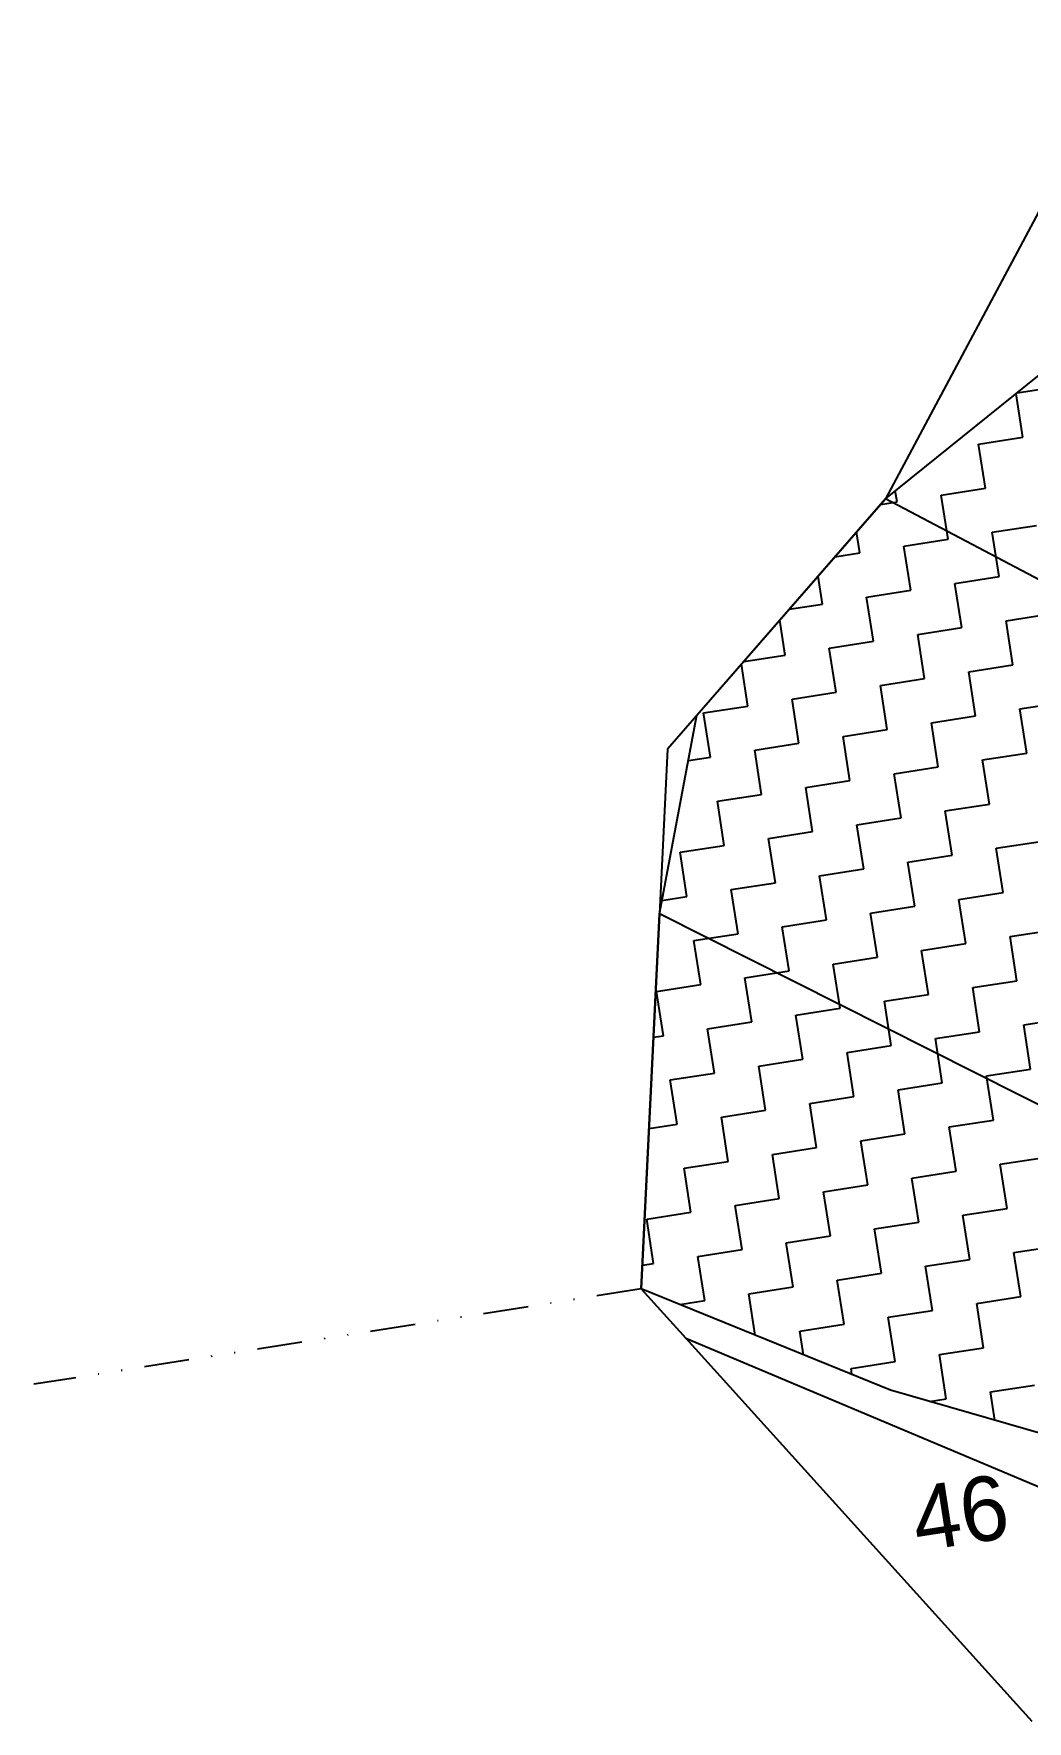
# Model space of a CAD drawing. Header units: metres. Extents: x 288488 to 290462, y 1999122 to 2001536.
# Drawn here: x 288812 to 288922.2, y 1999347.4 to 1999534.7 of the extents above; entities that cross this region are included whole.
import ezdxf
from ezdxf.enums import TextEntityAlignment as Align

# ---------------------------------------------------------------- set-up
doc = ezdxf.new("R2010")
doc.units = ezdxf.units.M
doc.header["$MEASUREMENT"] = 0
doc.linetypes.add('DIVIDE', pattern=[1.25, 0.5, -0.25, 0, -0.25, 0, -0.25])
for name, color, linetype in [('POLY_HATCH', 12, 'Continuous'), ('POLY_PARCEL', 6, 'Continuous'), ('TEXT_PARCEL', 7, 'Continuous'), ('V_BOUND_LINE', 7, 'Continuous'), ('V_DIVIDE_LINE', 7, 'DIVIDE')]:
    doc.layers.add(name, color=color, linetype=linetype)
doc.styles.add('TEXT_MAP', font='')
doc.styles.get('TEXT_MAP').set_extended_font_data('Kruti Dev 050')

msp = doc.modelspace()

# ---------------------------------------------------------------- linework, layer by layer
at = {"layer": 'POLY_HATCH'}
for p, q in [((288906.5, 1999483.13), (288927.03, 1999499.66)), ((288885.57, 1999459.09), (288906.5, 1999483.13)), ((288881.41, 1999437.06), (288885.57, 1999459.09)), ((288879.4, 1999395.42), (288881.41, 1999437.06)), ((288907.06, 1999384.19), (288879.4, 1999395.42)), ((288931.47, 1999377.15), (288907.06, 1999384.19))]:
    msp.add_line(p, q, dxfattribs=at)
at = {"layer": 'POLY_HATCH', "linetype": 'Continuous'}
for p, q in [((288921.1, 1999494.88), (288925.85, 1999495.62)), ((288921.72, 1999489.96), (288920.97, 1999494.78)), ((288916.82, 1999489.2), (288921.72, 1999489.96)), ((288917.58, 1999484.3), (288916.82, 1999489.2)), ((288907.78, 1999482.77), (288907.58, 1999484.01)), ((288912.68, 1999483.53), (288917.58, 1999484.3)), ((288905.93, 1999482.48), (288907.78, 1999482.77)), ((288913.44, 1999478.63), (288912.68, 1999483.53)), ((288918.34, 1999479.4), (288923.24, 1999480.16)), ((288903.64, 1999477.11), (288903.28, 1999479.44)), ((288908.54, 1999477.87), (288913.44, 1999478.63)), ((288919.1, 1999474.5), (288918.34, 1999479.4)), ((288900.88, 1999476.68), (288903.64, 1999477.11)), ((288909.3, 1999472.97), (288908.54, 1999477.87)), ((288899.5, 1999471.44), (288899.02, 1999474.54)), ((288914.2, 1999473.73), (288919.1, 1999474.5)), ((288904.4, 1999472.21), (288909.3, 1999472.97)), ((288914.97, 1999468.83), (288914.2, 1999473.73)), ((288895.82, 1999470.87), (288899.5, 1999471.44)), ((288905.16, 1999467.31), (288904.4, 1999472.21)), ((288895.36, 1999465.78), (288894.76, 1999469.65)), ((288910.07, 1999468.07), (288914.97, 1999468.83)), ((288919.87, 1999469.59), (288924.77, 1999470.36)), ((288920.63, 1999464.69), (288919.87, 1999469.59)), ((288900.26, 1999466.54), (288905.16, 1999467.31)), ((288910.83, 1999463.17), (288910.07, 1999468.07)), ((288890.77, 1999465.06), (288895.36, 1999465.78)), ((288901.03, 1999461.64), (288900.26, 1999466.54)), ((288891.22, 1999460.12), (288890.5, 1999464.76)), ((288905.93, 1999462.41), (288910.83, 1999463.17)), ((288915.73, 1999463.93), (288920.63, 1999464.69)), ((288916.49, 1999459.03), (288915.73, 1999463.93)), ((288896.13, 1999460.88), (288901.03, 1999461.64)), ((288906.69, 1999457.5), (288905.93, 1999462.41)), ((288886.32, 1999459.35), (288891.22, 1999460.12)), ((288887.09, 1999454.45), (288886.32, 1999459.35)), ((288896.89, 1999455.98), (288896.13, 1999460.88)), ((288921.39, 1999459.79), (288926.29, 1999460.56)), ((288922.16, 1999454.89), (288921.39, 1999459.79)), ((288901.79, 1999456.74), (288906.69, 1999457.5)), ((288911.59, 1999458.27), (288916.49, 1999459.03)), ((288912.35, 1999453.37), (288911.59, 1999458.27)), ((288891.99, 1999455.22), (288896.89, 1999455.98)), ((288902.55, 1999451.84), (288901.79, 1999456.74)), ((288884.62, 1999454.07), (288887.09, 1999454.45)), ((288892.75, 1999450.31), (288891.99, 1999455.22)), ((288917.25, 1999454.13), (288922.16, 1999454.89)), ((288918.02, 1999449.23), (288917.25, 1999454.13)), ((288897.65, 1999451.08), (288902.55, 1999451.84)), ((288907.45, 1999452.6), (288912.35, 1999453.37)), ((288908.22, 1999447.7), (288907.45, 1999452.6)), ((288887.85, 1999449.55), (288892.75, 1999450.31)), ((288898.41, 1999446.18), (288897.65, 1999451.08)), ((288888.61, 1999444.65), (288887.85, 1999449.55)), ((288913.12, 1999448.47), (288918.02, 1999449.23)), ((288913.88, 1999443.56), (288913.12, 1999448.47)), ((288903.31, 1999446.94), (288908.22, 1999447.7)), ((288904.08, 1999442.04), (288903.31, 1999446.94)), ((288883.71, 1999443.89), (288888.61, 1999444.65)), ((288893.51, 1999445.41), (288898.41, 1999446.18)), ((288894.28, 1999440.51), (288893.51, 1999445.41)), ((288918.78, 1999444.33), (288923.68, 1999445.09)), ((288884.47, 1999438.99), (288883.71, 1999443.89)), ((288908.98, 1999442.8), (288913.88, 1999443.56)), ((288909.74, 1999437.9), (288908.98, 1999442.8)), ((288919.54, 1999439.43), (288918.78, 1999444.33)), ((288899.18, 1999441.28), (288904.08, 1999442.04)), ((288899.94, 1999436.37), (288899.18, 1999441.28)), ((288881.69, 1999438.55), (288884.47, 1999438.99)), ((288889.37, 1999439.75), (288894.28, 1999440.51)), ((288890.14, 1999434.85), (288889.37, 1999439.75)), ((288914.64, 1999438.66), (288919.54, 1999439.43)), ((288904.84, 1999437.14), (288909.74, 1999437.9)), ((288905.6, 1999432.24), (288904.84, 1999437.14)), ((288915.4, 1999433.76), (288914.64, 1999438.66)), ((288895.04, 1999435.61), (288899.94, 1999436.37)), ((288895.8, 1999430.71), (288895.04, 1999435.61)), ((288920.31, 1999434.53), (288925.21, 1999435.29)), ((288885.24, 1999434.09), (288890.14, 1999434.85)), ((288886, 1999429.19), (288885.24, 1999434.09)), ((288910.5, 1999433), (288915.4, 1999433.76)), ((288921.07, 1999429.62), (288920.31, 1999434.53)), ((288900.7, 1999431.47), (288905.6, 1999432.24)), ((288901.46, 1999426.57), (288900.7, 1999431.47)), ((288911.27, 1999428.1), (288910.5, 1999433)), ((288890.9, 1999429.95), (288895.8, 1999430.71)), ((288891.66, 1999425.05), (288890.9, 1999429.95)), ((288916.17, 1999428.86), (288921.07, 1999429.62)), ((288881.1, 1999428.42), (288886, 1999429.19)), ((288881.86, 1999423.52), (288881.1, 1999428.42)), ((288906.37, 1999427.34), (288911.27, 1999428.1)), ((288916.93, 1999423.96), (288916.17, 1999428.86)), ((288896.56, 1999425.81), (288901.46, 1999426.57)), ((288897.33, 1999420.91), (288896.56, 1999425.81)), ((288907.13, 1999422.43), (288906.37, 1999427.34)), ((288886.76, 1999424.28), (288891.66, 1999425.05)), ((288887.52, 1999419.38), (288886.76, 1999424.28)), ((288912.03, 1999423.2), (288916.93, 1999423.96)), ((288921.83, 1999424.72), (288926.73, 1999425.49)), ((288922.59, 1999419.82), (288921.83, 1999424.72)), ((288880.75, 1999423.35), (288881.86, 1999423.52)), ((288902.23, 1999421.67), (288907.13, 1999422.43)), ((288912.79, 1999418.3), (288912.03, 1999423.2)), ((288892.43, 1999420.15), (288897.33, 1999420.91)), ((288893.19, 1999415.25), (288892.43, 1999420.15)), ((288902.99, 1999416.77), (288902.23, 1999421.67)), ((288882.62, 1999418.62), (288887.52, 1999419.38)), ((288883.39, 1999413.72), (288882.62, 1999418.62)), ((288907.89, 1999417.53), (288912.79, 1999418.3)), ((288917.69, 1999419.06), (288922.59, 1999419.82)), ((288918.46, 1999414.16), (288917.69, 1999419.06)), ((288898.09, 1999416.01), (288902.99, 1999416.77)), ((288908.65, 1999412.63), (288907.89, 1999417.53)), ((288888.29, 1999414.48), (288893.19, 1999415.25)), ((288889.05, 1999409.58), (288888.29, 1999414.48)), ((288898.85, 1999411.11), (288898.09, 1999416.01)), ((288880.26, 1999413.23), (288883.39, 1999413.72)), ((288903.75, 1999411.87), (288908.65, 1999412.63)), ((288913.56, 1999413.4), (288918.46, 1999414.16)), ((288914.32, 1999408.5), (288913.56, 1999413.4)), ((288893.95, 1999410.34), (288898.85, 1999411.11)), ((288904.52, 1999406.97), (288903.75, 1999411.87)), ((288884.15, 1999408.82), (288889.05, 1999409.58)), ((288884.91, 1999403.92), (288884.15, 1999408.82)), ((288894.71, 1999405.44), (288893.95, 1999410.34)), ((288919.22, 1999409.26), (288924.12, 1999410.02)), ((288919.98, 1999404.36), (288919.22, 1999409.26)), ((288899.62, 1999406.21), (288904.52, 1999406.97)), ((288909.42, 1999407.73), (288914.32, 1999408.5)), ((288910.18, 1999402.83), (288909.42, 1999407.73)), ((288889.81, 1999404.68), (288894.71, 1999405.44)), ((288900.38, 1999401.31), (288899.62, 1999406.21)), ((288880.01, 1999403.16), (288884.91, 1999403.92)), ((288880.77, 1999398.25), (288880.01, 1999403.16)), ((288890.58, 1999399.78), (288889.81, 1999404.68)), ((288915.08, 1999403.59), (288919.98, 1999404.36)), ((288915.84, 1999398.69), (288915.08, 1999403.59)), ((288895.48, 1999400.54), (288900.38, 1999401.31)), ((288905.28, 1999402.07), (288910.18, 1999402.83)), ((288906.04, 1999397.17), (288905.28, 1999402.07)), ((288885.68, 1999399.02), (288890.58, 1999399.78)), ((288896.24, 1999395.64), (288895.48, 1999400.54)), ((288920.74, 1999399.46), (288925.65, 1999400.22)), ((288921.51, 1999394.56), (288920.74, 1999399.46)), ((288879.52, 1999398.06), (288880.77, 1999398.25)), ((288886.44, 1999394.12), (288885.68, 1999399.02)), ((288910.94, 1999397.93), (288915.84, 1999398.69)), ((288911.71, 1999393.03), (288910.94, 1999397.93)), ((288891.34, 1999394.88), (288896.24, 1999395.64)), ((288901.14, 1999396.4), (288906.04, 1999397.17)), ((288901.9, 1999391.5), (288901.14, 1999396.4)), ((288883.67, 1999393.69), (288886.44, 1999394.12)), ((288892.05, 1999390.28), (288891.34, 1999394.88)), ((288916.61, 1999393.79), (288921.51, 1999394.56)), ((288917.37, 1999388.89), (288916.61, 1999393.79)), ((288906.8, 1999392.27), (288911.71, 1999393.03)), ((288907.57, 1999387.37), (288906.8, 1999392.27)), ((288897, 1999390.74), (288901.9, 1999391.5)), ((288897.41, 1999388.11), (288897, 1999390.74)), ((288912.47, 1999388.13), (288917.37, 1999388.89)), ((288902.67, 1999386.6), (288907.57, 1999387.37)), ((288902.77, 1999385.93), (288902.67, 1999386.6)), ((288913.23, 1999383.23), (288912.47, 1999388.13)), ((288918.13, 1999383.99), (288923.03, 1999384.75)), ((288911.39, 1999382.94), (288913.23, 1999383.23)), ((288918.62, 1999380.86), (288918.13, 1999383.99))]:
    msp.add_line(p, q, dxfattribs=at)
at = {"layer": 'POLY_PARCEL'}
for p, q in [((289023.81, 1999421), (288906.5, 1999483.13)), ((288998.78, 1999377.92), (288881.41, 1999437.06)), ((288884.33, 1999389.96), (288938.19, 1999367.28))]:
    msp.add_line(p, q, dxfattribs=at)
at = {"layer": 'V_BOUND_LINE'}
for p, q in [((288933.99, 1999534.74), (288906.5, 1999483.13)), ((288906.5, 1999483.13), (288882.3, 1999455.34)), ((288882.3, 1999455.34), (288881.41, 1999437.06)), ((288881.41, 1999437.06), (288879.4, 1999395.42)), ((288879.4, 1999395.42), (288884.33, 1999389.96)), ((288884.33, 1999389.96), (288922.74, 1999347.43))]:
    msp.add_line(p, q, dxfattribs=at)
at = {"layer": 'V_DIVIDE_LINE', "ltscale": 10}
msp.add_line((288879.4, 1999395.42), (288812.01, 1999384.83), dxfattribs=at)

# ---------------------------------------------------------------- texts
at = {"layer": 'TEXT_PARCEL', "style": 'TEXT_MAP'}
msp.add_text('46', height=7.142, rotation=8.8469, dxfattribs=at).set_placement((288914.76, 1999370.6), align=Align.MIDDLE)

doc.saveas('drawing.dxf')
